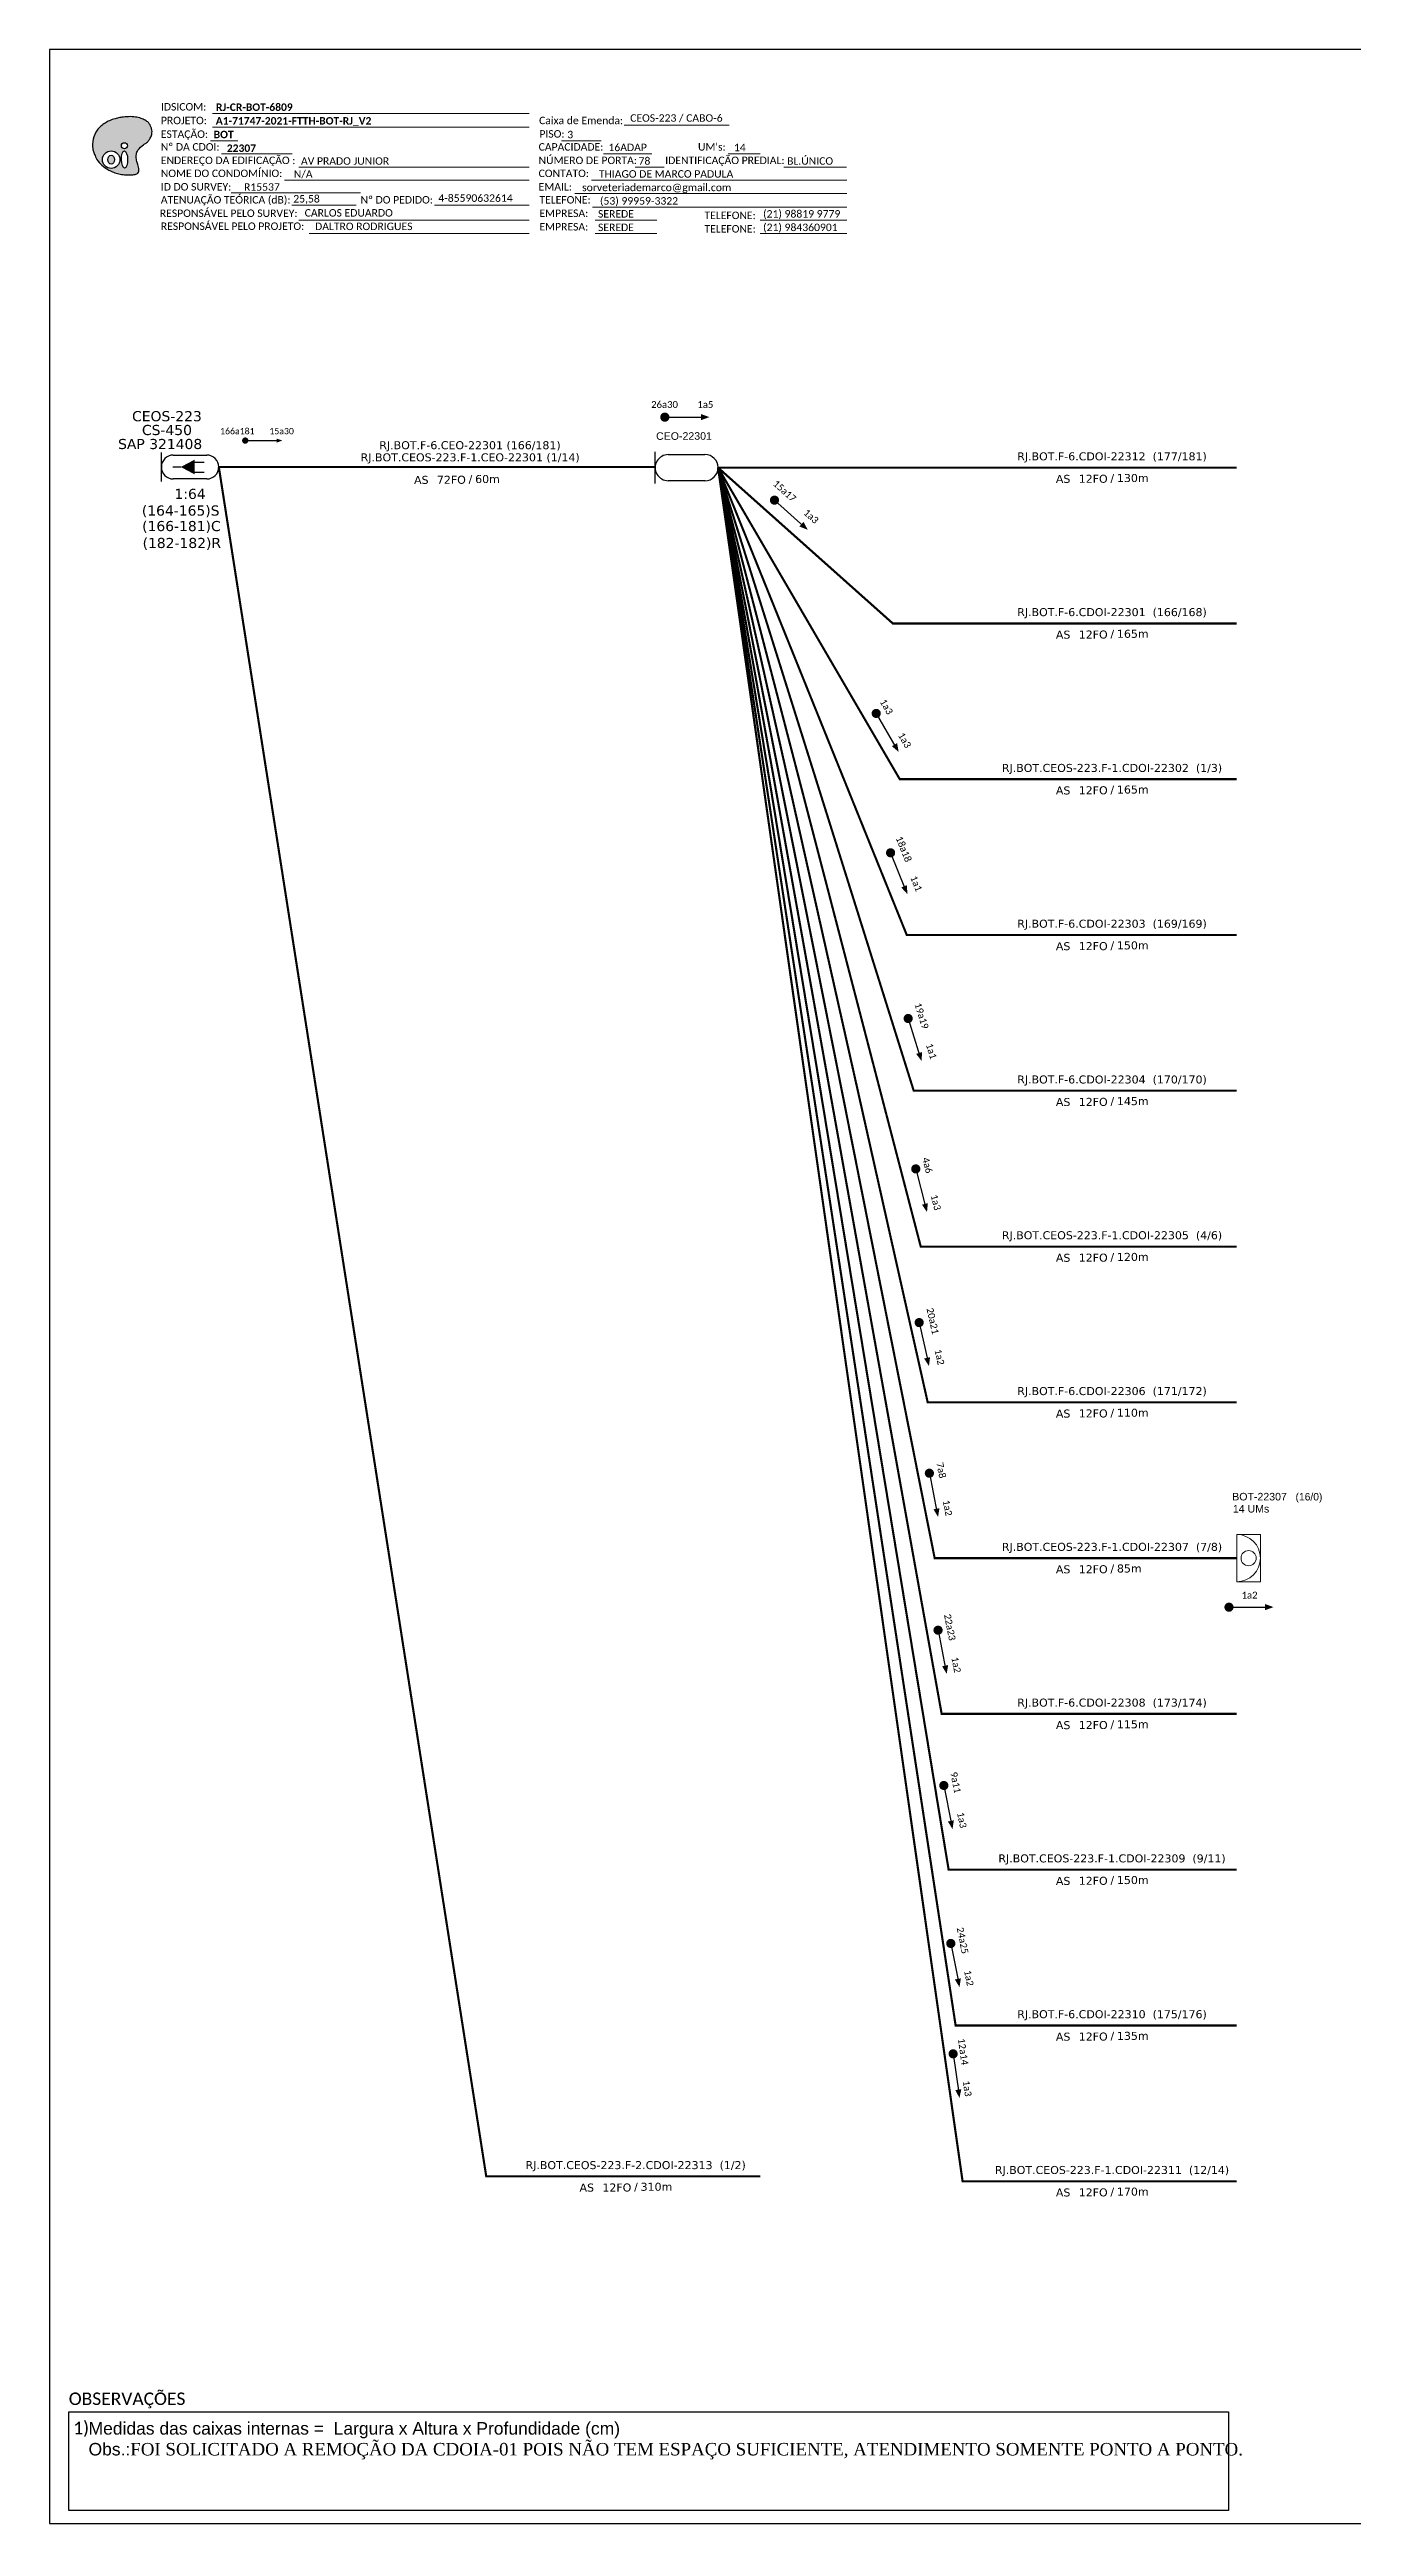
# Model space of a CAD drawing. Header units: millimetres. Extents: x -1286 to -445, y -500 to 94.
# Drawn here: x -1286 to -973, y -500 to 94 of the extents above; entities that cross this region are included whole.
import ezdxf
from ezdxf.enums import TextEntityAlignment as Align

# ---------------------------------------------------------------- set-up
doc = ezdxf.new("R2010")
doc.units = ezdxf.units.MM
for name, color, linetype, lineweight in [("20.0-LEGENDA DOS CDO'S", 1, 'Continuous', 0), ('20.1-CDO_INTERIOR', 1, 'Continuous', 0), ('40.1-ETIQUETAS', 1, 'Continuous', 20)]:
    doc.layers.add(name, color=color, linetype=linetype, lineweight=lineweight)
for name, color, linetype in [('20.4-CEOS', 1, 'Continuous'), ('CAP a instalar', 1, 'Continuous'), ('CD a instalar', 1, 'Continuous'), ('SETA', 7, 'Continuous')]:
    doc.layers.add(name, color=color, linetype=linetype)
doc.styles.add('ARIAL', font='arial.ttf')
doc.styles.add('siredit', font='verdana.ttf')
doc.styles.add('WMF-Calibri0', font='calibri.ttf')
doc.styles.add('WMF-Calibri1', font='calibrib.ttf')
doc.linetypes.add('FENCELINE1', pattern='A,0.25,-0.1,[133,ltypeshp.shx,S=0.1,R=0,X=-0.1,Y=0],-0.1,1', length=1.45)

# ---------------------------------------------------------------- blocks, each defined once
blk = doc.blocks.new('OI')
h = blk.add_hatch(color=40)
edge = h.paths.add_edge_path()
edge.add_spline(control_points=[(4.35, -0.67), (3.92, -0.99), (3.26, -1.5), (2.81, -2.59), (2.9, -3.5), (3.06, -4.27), (3.31, -4.85), (3.37, -5.39), (3.4, -5.88), (3.2, -6.4), (2.54, -6.61), (1.65, -6.63), (0.55, -6.67), (-0.56, -6.42), (-1.61, -6.14), (-2.77, -5.61), (-3.92, -4.77), (-4.89, -3.7), (-5.34, -2.65), (-5.6, -1.94), (-5.85, -0.96), (-5.71, 0.47), (-5.1, 2.02), (-4.14, 3.02), (-3.3, 3.61), (-2.37, 4.16), (-1.36, 4.44), (-0.56, 4.7), (0.79, 4.85), (2.24, 4.97), (3.79, 4.57), (4.67, 4.21), (5.44, 3.65), (5.76, 2.99), (6.03, 2.21), (6.01, 1.46), (5.72, 0.64), (5.31, 0.08), (4.88, -0.38), (4.51, -0.55), (4.35, -0.67)], knot_values=[0, 0, 0, 0, 1.60434, 2.417191, 3.427595, 4.282808, 4.776746, 5.304182, 5.888771, 6.258406, 6.858137, 7.79129, 8.986195, 10.124242, 11.187857, 12.242908, 13.953784, 15.414161, 16.515391, 17.349188, 17.675853, 19.552021, 21.515531, 22.568638, 23.63245, 24.621084, 25.782718, 26.745347, 27.142653, 29.870543, 31.004649, 31.921532, 32.709589, 33.801391, 34.042471, 35.192333, 35.971461, 36.628871, 37.254359, 37.836911, 37.836911, 37.836911, 37.836911], degree=3, periodic=0)
h.paths.add_polyline_path([(1.13, -0.87, -1), (-0.04, -0.87, -1)], flags=16)
edge = h.paths.add_edge_path(flags=16)
edge.add_ellipse((0.56, -3.59), major_axis=(-0.02, 1.71), ratio=0.361305, start_angle=0, end_angle=360)
h.paths.add_polyline_path([(-0.36, -3.62, -1), (-3.8, -3.62, -1)], flags=16)
edge = h.paths.add_edge_path(flags=0)
edge.add_ellipse((-2.08, -3.62), major_axis=(0, 0.885), ratio=0.758294, start_angle=0, end_angle=360)
at = {"color": 40}
for centre, radius in [((-2.08, -3.62), 1.72), ((0.54, -0.87), 0.587)]:
    blk.add_circle(centre, radius, dxfattribs=at)
blk.add_ellipse((-2.08, -3.62), major_axis=(0, 0.885), ratio=0.758294, start_param=-3.141592653589792, end_param=3.141592653589792, dxfattribs=at)
blk.add_ellipse((0.56, -3.59), major_axis=(-0.02, 1.71), ratio=0.361305, dxfattribs=at)
at = {"color": 40, "start_tangent": (-0.800898, -0.598801), "end_tangent": (-0.800898, -0.598801)}
blk.add_spline([(4.35, -0.67), (3.2, -1.78), (2.9, -2.54), (2.92, -3.55), (3.12, -4.38), (3.28, -4.85), (3.37, -5.37), (3.35, -5.95), (3.2, -6.29), (2.66, -6.55), (1.73, -6.63), (0.54, -6.62), (-0.58, -6.41), (-1.6, -6.11), (-2.56, -5.67), (-3.95, -4.67), (-4.89, -3.56), (-5.37, -2.56), (-5.64, -1.78), (-5.72, -1.46), (-5.63, 0.42), (-4.84, 2.22), (-4.13, 2.99), (-3.27, 3.62), (-2.4, 4.09), (-1.3, 4.47), (-0.37, 4.72), (0.02, 4.77), (2.75, 4.8), (3.85, 4.53), (4.69, 4.16), (5.31, 3.68), (5.85, 2.73), (5.93, 2.5), (5.94, 1.35), (5.67, 0.62), (5.29, 0.08), (4.84, -0.36), (4.35, -0.67)], degree=3, dxfattribs=at)
blk = doc.blocks.new('ETIQUETA_RS5F')
at = {"layer": '40.1-ETIQUETAS', "color": 0, "style": 'siredit'}
blk.add_text('/', height=1.5, dxfattribs=at).set_placement((1.58, -1.95), align=Align.MIDDLE_RIGHT)
for tag, p in [('ETIQUETA_R_PRIMARIA', (1.21, 4.1)), ('ETIQUETA_R_SECUNDARIA', (1.21, 2.1)), ('F_ATIVAS/F_MORTAS', (1.14, -4.24))]:
    blk.add_attdef(tag, text='', height=1.5, dxfattribs=at).set_placement(p, align=Align.MIDDLE_CENTER)
for tag, p in [('TIPO_CABO', (-6.58, -2.12)), ('CAP_CABO', (0.4, -2.09))]:
    blk.add_attdef(tag, text='', height=1.5, dxfattribs=at).set_placement(p, align=Align.MIDDLE_RIGHT)
blk.add_attdef('METROS', text='', height=1.5, dxfattribs=at).set_placement((2.14, -1.95), align=Align.MIDDLE_LEFT)
for tag, p in [('FUSÃO_1', (0.85, -8.39)), ('FUSÃO_2', (0.85, -10.6)), ('FUSÃO_3', (0.85, -12.93)), ('FUSÃO_4', (0.85, -15.14)), ('FUSÃO_5', (0.85, -17.16))]:
    blk.add_attdef(tag, text='', height=1.5, dxfattribs=at).set_placement(p, align=Align.CENTER)
blk = doc.blocks.new('CEOS_RP_CT_DRT')
at = {"layer": '20.4-CEOS', "color": 0}
for p, q in [((-4.54, 1.19), (-1.19, 1.19)), ((-1.19, -1.19), (-4.54, -1.19))]:
    blk.add_line(p, q, dxfattribs=at)
for points in [[(-5.73, -1.43), (-5.73, 1.44)], [(-3.79, 0), (-4.59, 0)], [(-2.47, 0.48), (-1.45, 0.48)], [(-2.47, -0.52), (-1.45, -0.52)]]:
    blk.add_lwpolyline(points, dxfattribs=at)
blk.add_lwpolyline([(-3.79, 0, 0, 1.47, 0), (-2.41, 0, 1.47, 1.47, 0)], format="xyseb", dxfattribs=at)
for centre, start, end in [((-4.54, 0), 90, 270), ((-1.19, 0), 270, 90)]:
    blk.add_arc(centre, 1.19, start, end, dxfattribs=at)
at = {"layer": '20.4-CEOS', "color": 7, "style": 'siredit'}
for tag, p in [('Nº_DA_CEOS', (-2.86, 5.6)), ('LOCAL', (-2.86, 4.24)), ('SAP', (-2.86, 2.78)), ('RACIO_SPLITAGEM', (-2.86, -1.88)), ('FIBRAS_SPLITTER', (-2.86, -3.58)), ('RESERVA_FINAIS', (-2.86, -6.39)), ('FIBRAS_TOP_C', (-2.86, -5.08))]:
    blk.add_attdef(tag, text='', height=1.01, dxfattribs=at).set_placement(p, align=Align.TOP_CENTER)

msp = doc.modelspace()

# ---------------------------------------------------------------- linework, layer by layer
at = {"color": 0}
for p, q in [((-1281.44, -472.97), (-1003.19, -472.97)), ((-1281.44, -496.68), (-1281.44, -472.97)), ((-1003.19, -472.97), (-1003.19, -496.68)), ((-1003.19, -496.68), (-1281.44, -496.68))]:
    msp.add_line(p, q, dxfattribs=at)
msp.add_lwpolyline([(-1286.07, -499.81), (-445.07, -499.81), (-445.07, 94.19), (-1286.07, 94.19)], close=True)
at = {"color": 7, "lineweight": 0}
for points in [[(-1246.94, 78.79), (-1170.96, 78.79)], [(-1247.47, 72.24), (-1240.92, 72.24)], [(-1246.97, 75.52), (-1171.01, 75.52)], [(-1163.19, 72.28), (-1153.71, 72.28)], [(-1148.15, 76.01), (-1123.01, 76.01)], [(-1244.81, 69.17), (-1227.84, 69.17)], [(-1226.24, 65.93), (-1170.98, 65.93)], [(-1153.14, 69.17), (-1141.52, 69.17)], [(-1145.56, 65.93), (-1138.61, 65.93)], [(-1123.2, 69.17), (-1115.53, 69.17)], [(-1109.86, 65.93), (-1094.82, 65.93)], [(-1242.49, 59.75), (-1211.44, 59.75)], [(-1229.65, 62.82), (-1170.98, 62.82)], [(-1160.06, 59.58), (-1094.8, 59.58)], [(-1156.02, 62.82), (-1094.8, 62.82)], [(-1227.96, 56.79), (-1212.45, 56.79)], [(-1193.73, 56.79), (-1170.96, 56.79)], [(-1155.78, 56.34), (-1094.8, 56.34)], [(-1226.24, 53.23), (-1170.98, 53.23)], [(-1223.75, 49.99), (-1170.98, 49.99)], [(-1155.17, 53.23), (-1140.37, 53.23)], [(-1155.17, 49.99), (-1140.37, 49.99)], [(-1115.57, 53.23), (-1094.8, 53.23)], [(-1115.57, 49.99), (-1094.8, 49.99)]]:
    msp.add_lwpolyline(points, dxfattribs=at)
at = {"color": 7}
for points, const_width in [([(-1138.97, 5.92, 1), (-1137.87, 5.92, 1)], 1.1), ([(-1239.48, 0.29, 1), (-1238.72, 0.29, 1)], 0.754), ([(-1112.53, -13.64, 1), (-1111.71, -14.37, 1)], 1.1), ([(-1087.99, -64.74, 1), (-1087.43, -65.69, 1)], 1.1), ([(-1084.47, -98.17, 1), (-1084.06, -99.19, 1)], 1.1), ([(-1080.2, -137.94, 1), (-1079.87, -138.99, 1)], 1.1), ([(-1078.36, -174.04, 1), (-1078.08, -175.1, 1)], 1.1), ([(-1077.53, -210.93, 1), (-1077.29, -212, 1)], 1.1), ([(-1075.06, -247.1, 1), (-1074.85, -248.18, 1)], 1.1), ([(-1003.62, -279.8, 1), (-1002.52, -279.8, 1)], 1.1), ([(-1072.98, -284.78, 1), (-1072.77, -285.86, 1)], 1.1), ([(-1071.59, -322.06, 1), (-1071.38, -323.14, 1)], 1.1), ([(-1069.92, -359.99, 1), (-1069.71, -361.07, 1)], 1.1), ([(-1069.33, -386.5, 1), (-1069.18, -387.58, 1)], 1.1)]:
    msp.add_lwpolyline(points, format="xyb", close=True, dxfattribs=dict(at, const_width=const_width))
at = {"layer": '20.1-CDO_INTERIOR', "color": 1, "lineweight": 18}
msp.add_lwpolyline([(-995.53, -273.69), (-995.53, -262.35), (-1001.2, -262.35), (-1001.2, -273.69)], close=True, dxfattribs=at)
msp.add_circle((-998.36, -268.02), 1.82, dxfattribs=at)
msp.add_arc((-1001.2, -268.02), 5.67, 270, 90, dxfattribs=at)
at = {"layer": 'CAP a instalar', "color": 5, "linetype": 'Continuous'}
for p, q in [((-1140.74, -9.99), (-1140.74, -2.42)), ((-1137.6, -3.07), (-1128.8, -3.07)), ((-1128.79, -9.34), (-1137.6, -9.34))]:
    msp.add_line(p, q, dxfattribs=at)
at = {"layer": 'CAP a instalar', "color": 7, "linetype": 'FENCELINE1', "ltscale": 5, "const_width": 0.513}
for points in [[(-1245.45, -6.03), (-1140.73, -6.03)], [(-1001.2, -6.2), (-1125.66, -6.2)], [(-1001.2, -43.61), (-1083.73, -43.61), (-1125.66, -6.2)], [(-1001.2, -118.41), (-1080.38, -118.41), (-1125.66, -6.2)], [(-1001.2, -155.81), (-1078.71, -155.81), (-1125.66, -6.2)], [(-1001.2, -230.62), (-1075.36, -230.62), (-1125.66, -6.2)], [(-1001.2, -305.42), (-1072.01, -305.42), (-1125.66, -6.2)], [(-1001.2, -380.23), (-1068.66, -380.23), (-1125.66, -6.2)]]:
    msp.add_lwpolyline(points, dxfattribs=at)
at = {"layer": 'CAP a instalar', "color": 5, "linetype": 'Continuous'}
for centre, start_param, end_param in [((-1137.6, -6.21), 6.283185, 9.424778), ((-1128.8, -6.2), 3.141593, 6.283185)]:
    msp.add_ellipse(centre, major_axis=(0, 3.14), ratio=1, start_param=start_param, end_param=end_param, dxfattribs=at)
at = {"layer": 'CD a instalar', "color": 7, "linetype": 'FENCELINE1', "ltscale": 5, "const_width": 0.513}
for points in [[(-1115.49, -416.46), (-1181.28, -416.46), (-1245.45, -6.03)], [(-1001.2, -81.01), (-1082.06, -81.01), (-1125.66, -6.2)], [(-1001.2, -193.22), (-1077.03, -193.22), (-1125.66, -6.2)], [(-1001.2, -342.83), (-1070.34, -342.83), (-1125.66, -6.2)], [(-1001.2, -417.63), (-1066.99, -417.63), (-1125.66, -6.2)]]:
    msp.add_lwpolyline(points, dxfattribs=at)
at = {"layer": 'CD a instalar', "color": 1, "linetype": 'FENCELINE1', "ltscale": 5, "const_width": 0.513}
msp.add_lwpolyline([(-1001.2, -268.02), (-1073.69, -268.02), (-1125.66, -6.2)], dxfattribs=at)
at = {"layer": 'SETA', "color": 7}
for points in [[(-1239.1, 0.29), (-1230.88, 0.29)], [(-1138.42, 5.92), (-1128.98, 5.92)], [(-1112.12, -14), (-1105.09, -20.3)], [(-1087.71, -65.21), (-1082.97, -73.37)], [(-1084.27, -98.68), (-1080.74, -107.43)], [(-1080.04, -138.46), (-1077.21, -147.47)], [(-1078.22, -174.57), (-1075.86, -183.71)], [(-1077.41, -211.46), (-1075.35, -220.68)], [(-1074.95, -247.64), (-1073.13, -256.91)], [(-1003.07, -279.8), (-993.63, -279.8)], [(-1072.88, -285.32), (-1071.05, -294.58)], [(-1071.49, -322.6), (-1069.66, -331.86)], [(-1069.82, -360.53), (-1067.99, -369.79)], [(-1069.25, -387.04), (-1067.92, -396.39)]]:
    msp.add_lwpolyline(points, dxfattribs=at)
for points in [[(-1129.74, 6.66), (-1127.73, 5.93), (-1129.74, 5.2)], [(-1231.6, 0.79), (-1230.22, 0.3), (-1231.59, -0.21)], [(-1105.15, -19.24), (-1104.14, -21.13), (-1106.13, -20.33)], [(-1082.7, -72.34), (-1082.32, -74.45), (-1083.97, -73.08)], [(-1080.33, -106.45), (-1080.25, -108.59), (-1081.69, -107)], [(-1076.72, -146.52), (-1076.82, -148.66), (-1078.12, -146.96)], [(-1075.32, -182.79), (-1075.53, -184.92), (-1076.74, -183.16)], [(-1074.79, -219.77), (-1075.06, -221.9), (-1076.22, -220.09)], [(-1072.54, -256.02), (-1072.87, -258.13), (-1073.98, -256.3)], [(-994.39, -279.05), (-992.38, -279.78), (-994.39, -280.51)], [(-1070.46, -293.7), (-1070.79, -295.81), (-1071.9, -293.98)], [(-1069.08, -330.97), (-1069.41, -333.09), (-1070.51, -331.26)], [(-1067.4, -368.91), (-1067.73, -371.02), (-1068.84, -369.19)], [(-1067.29, -395.53), (-1067.73, -397.63), (-1068.74, -395.74)]]:
    msp.add_solid(points, dxfattribs=at)

# ---------------------------------------------------------------- block references
at = {"color": 7, "xscale": 1.213923925163967, "yscale": 1.213923925163967, "zscale": 1.213923925163967, "rotation": 0.1532896023949059}
msp.add_blockref('OI', (-1268.76, 72.14), dxfattribs=at)
at = {"layer": '40.1-ETIQUETAS', "color": 7}
ref = msp.add_blockref('ETIQUETA_RS5F', (-1186.65, -6.43), dxfattribs=dict(at, xscale=1.280902120836367, yscale=1.280902120836367, zscale=1.280902120836367))
ref.add_attrib('ETIQUETA_R_PRIMARIA', 'RJ.BOT.F-6.CEO-22301 (166/181)', dxfattribs={"color": 0, "height": 1.9214, "style": 'siredit'}).set_placement((-1185.18, -0.82), align=Align.MIDDLE_CENTER)
ref.add_attrib('ETIQUETA_R_SECUNDARIA', 'RJ.BOT.CEOS-223.F-1.CEO-22301 (1/14)', dxfattribs={"color": 0, "height": 1.9214, "style": 'siredit'}).set_placement((-1185.14, -3.73), align=Align.MIDDLE_CENTER)
ref.add_attrib('TIPO_CABO', 'AS', dxfattribs={"color": 0, "height": 1.921, "style": 'siredit'}).set_placement((-1195.12, -9.14), align=Align.MIDDLE_RIGHT)
ref.add_attrib('CAP_CABO', '72FO', dxfattribs={"color": 0, "height": 1.921, "style": 'siredit'}).set_placement((-1186.18, -9.11), align=Align.MIDDLE_RIGHT)
ref.add_attrib('METROS', '60m', dxfattribs={"color": 0, "height": 1.921, "style": 'siredit'}).set_placement((-1183.95, -8.93), align=Align.MIDDLE_LEFT)
at = {"layer": 'CAP a instalar', "color": 7, "linetype": 'FENCELINE1', "ltscale": 7}
ref = msp.add_blockref('CEOS_RP_CT_DRT', (-1245.45, -6.05), dxfattribs=dict(at, xscale=2.406057815150088, yscale=2.406057815150088, zscale=2.406057815150088))
ref.add_attrib('Nº_DA_CEOS', 'CEOS-223', dxfattribs={"layer": '20.4-CEOS', "color": 7, "height": 2.429, "style": 'siredit'}).set_placement((-1257.89, 7.37), align=Align.TOP_CENTER)
ref.add_attrib('LOCAL', 'CS-450', dxfattribs={"layer": '20.4-CEOS', "color": 7, "height": 2.429, "style": 'siredit'}).set_placement((-1257.89, 4.05), align=Align.TOP_CENTER)
ref.add_attrib('SAP', '  SAP 321408', dxfattribs={"layer": '20.4-CEOS', "color": 7, "height": 2.4293, "style": 'siredit'}).set_placement((-1260.58, 0.69), align=Align.TOP_CENTER)
ref.add_attrib('RACIO_SPLITAGEM', '1:64', dxfattribs={"layer": '20.4-CEOS', "color": 7, "height": 2.429, "style": 'siredit'}).set_placement((-1252.34, -11.29), align=Align.TOP_CENTER)
ref.add_attrib('FIBRAS_SPLITTER', '(164-165)S', dxfattribs={"layer": '20.4-CEOS', "color": 7, "height": 2.429, "style": 'siredit'}).set_placement((-1254.59, -15.29), align=Align.TOP_CENTER)
ref.add_attrib('FIBRAS_TOP_C', '(166-181)C', dxfattribs={"layer": '20.4-CEOS', "color": 7, "height": 2.429, "style": 'siredit'}).set_placement((-1254.42, -19.01), align=Align.TOP_CENTER)
ref.add_attrib('RESERVA_FINAIS', '(182-182)R', dxfattribs={"layer": '20.4-CEOS', "color": 7, "height": 2.429, "style": 'siredit'}).set_placement((-1254.32, -23.07), align=Align.TOP_CENTER)
at = {"layer": 'CAP a instalar', "color": 7, "linetype": 'FENCELINE1', "ltscale": 5.3}
ref = msp.add_blockref('ETIQUETA_RS5F', (-1032.65, -6.19), dxfattribs=dict(at, xscale=1.280902120837365, yscale=1.280902120837365, zscale=1.280902120837365))
ref.add_attrib('ETIQUETA_R_SECUNDARIA', 'RJ.BOT.F-6.CDOI-22312  (177/181)', dxfattribs={"layer": '40.1-ETIQUETAS', "color": 0, "height": 1.9214, "style": 'siredit'}).set_placement((-1031.14, -3.49), align=Align.MIDDLE_CENTER)
ref.add_attrib('TIPO_CABO', 'AS', dxfattribs={"layer": '40.1-ETIQUETAS', "color": 0, "height": 1.921, "style": 'siredit'}).set_placement((-1041.13, -8.9), align=Align.MIDDLE_RIGHT)
ref.add_attrib('CAP_CABO', '12FO', dxfattribs={"layer": '40.1-ETIQUETAS', "color": 0, "height": 1.921, "style": 'siredit'}).set_placement((-1032.18, -8.87), align=Align.MIDDLE_RIGHT)
ref.add_attrib('METROS', '130m', dxfattribs={"layer": '40.1-ETIQUETAS', "color": 0, "height": 1.921, "style": 'siredit'}).set_placement((-1029.95, -8.69), align=Align.MIDDLE_LEFT)
ref = msp.add_blockref('ETIQUETA_RS5F', (-1032.65, -80.99), dxfattribs=dict(at, xscale=1.280902120837365, yscale=1.280902120837365, zscale=1.280902120837365))
ref.add_attrib('ETIQUETA_R_SECUNDARIA', 'RJ.BOT.CEOS-223.F-1.CDOI-22302  (1/3)', dxfattribs={"layer": '40.1-ETIQUETAS', "color": 0, "height": 1.9214, "style": 'siredit'}).set_placement((-1031.14, -78.3), align=Align.MIDDLE_CENTER)
ref.add_attrib('TIPO_CABO', 'AS', dxfattribs={"layer": '40.1-ETIQUETAS', "color": 0, "height": 1.921, "style": 'siredit'}).set_placement((-1041.13, -83.7), align=Align.MIDDLE_RIGHT)
ref.add_attrib('CAP_CABO', '12FO', dxfattribs={"layer": '40.1-ETIQUETAS', "color": 0, "height": 1.921, "style": 'siredit'}).set_placement((-1032.18, -83.67), align=Align.MIDDLE_RIGHT)
ref.add_attrib('METROS', '165m', dxfattribs={"layer": '40.1-ETIQUETAS', "color": 0, "height": 1.921, "style": 'siredit'}).set_placement((-1029.95, -83.49), align=Align.MIDDLE_LEFT)
ref = msp.add_blockref('ETIQUETA_RS5F', (-1032.65, -118.39), dxfattribs=dict(at, xscale=1.280902120837365, yscale=1.280902120837365, zscale=1.280902120837365))
ref.add_attrib('ETIQUETA_R_SECUNDARIA', 'RJ.BOT.F-6.CDOI-22303  (169/169)', dxfattribs={"layer": '40.1-ETIQUETAS', "color": 0, "height": 1.9214, "style": 'siredit'}).set_placement((-1031.14, -115.7), align=Align.MIDDLE_CENTER)
ref.add_attrib('TIPO_CABO', 'AS', dxfattribs={"layer": '40.1-ETIQUETAS', "color": 0, "height": 1.921, "style": 'siredit'}).set_placement((-1041.13, -121.1), align=Align.MIDDLE_RIGHT)
ref.add_attrib('CAP_CABO', '12FO', dxfattribs={"layer": '40.1-ETIQUETAS', "color": 0, "height": 1.921, "style": 'siredit'}).set_placement((-1032.18, -121.08), align=Align.MIDDLE_RIGHT)
ref.add_attrib('METROS', '150m', dxfattribs={"layer": '40.1-ETIQUETAS', "color": 0, "height": 1.921, "style": 'siredit'}).set_placement((-1029.95, -120.9), align=Align.MIDDLE_LEFT)
ref = msp.add_blockref('ETIQUETA_RS5F', (-1032.65, -155.8), dxfattribs=dict(at, xscale=1.280902120837365, yscale=1.280902120837365, zscale=1.280902120837365))
ref.add_attrib('ETIQUETA_R_SECUNDARIA', 'RJ.BOT.F-6.CDOI-22304  (170/170)', dxfattribs={"layer": '40.1-ETIQUETAS', "color": 0, "height": 1.9214, "style": 'siredit'}).set_placement((-1031.14, -153.1), align=Align.MIDDLE_CENTER)
ref.add_attrib('TIPO_CABO', 'AS', dxfattribs={"layer": '40.1-ETIQUETAS', "color": 0, "height": 1.921, "style": 'siredit'}).set_placement((-1041.13, -158.51), align=Align.MIDDLE_RIGHT)
ref.add_attrib('CAP_CABO', '12FO', dxfattribs={"layer": '40.1-ETIQUETAS', "color": 0, "height": 1.921, "style": 'siredit'}).set_placement((-1032.18, -158.48), align=Align.MIDDLE_RIGHT)
ref.add_attrib('METROS', '145m', dxfattribs={"layer": '40.1-ETIQUETAS', "color": 0, "height": 1.921, "style": 'siredit'}).set_placement((-1029.95, -158.3), align=Align.MIDDLE_LEFT)
ref = msp.add_blockref('ETIQUETA_RS5F', (-1032.65, -193.2), dxfattribs=dict(at, xscale=1.280902120837365, yscale=1.280902120837365, zscale=1.280902120837365))
ref.add_attrib('ETIQUETA_R_SECUNDARIA', 'RJ.BOT.CEOS-223.F-1.CDOI-22305  (4/6)', dxfattribs={"layer": '40.1-ETIQUETAS', "color": 0, "height": 1.9214, "style": 'siredit'}).set_placement((-1031.14, -190.5), align=Align.MIDDLE_CENTER)
ref.add_attrib('TIPO_CABO', 'AS', dxfattribs={"layer": '40.1-ETIQUETAS', "color": 0, "height": 1.921, "style": 'siredit'}).set_placement((-1041.13, -195.91), align=Align.MIDDLE_RIGHT)
ref.add_attrib('CAP_CABO', '12FO', dxfattribs={"layer": '40.1-ETIQUETAS', "color": 0, "height": 1.921, "style": 'siredit'}).set_placement((-1032.18, -195.88), align=Align.MIDDLE_RIGHT)
ref.add_attrib('METROS', '120m', dxfattribs={"layer": '40.1-ETIQUETAS', "color": 0, "height": 1.921, "style": 'siredit'}).set_placement((-1029.95, -195.7), align=Align.MIDDLE_LEFT)
ref = msp.add_blockref('ETIQUETA_RS5F', (-1032.65, -230.6), dxfattribs=dict(at, xscale=1.280902120837365, yscale=1.280902120837365, zscale=1.280902120837365))
ref.add_attrib('ETIQUETA_R_SECUNDARIA', 'RJ.BOT.F-6.CDOI-22306  (171/172)', dxfattribs={"layer": '40.1-ETIQUETAS', "color": 0, "height": 1.9214, "style": 'siredit'}).set_placement((-1031.14, -227.91), align=Align.MIDDLE_CENTER)
ref.add_attrib('TIPO_CABO', 'AS', dxfattribs={"layer": '40.1-ETIQUETAS', "color": 0, "height": 1.921, "style": 'siredit'}).set_placement((-1041.13, -233.31), align=Align.MIDDLE_RIGHT)
ref.add_attrib('CAP_CABO', '12FO', dxfattribs={"layer": '40.1-ETIQUETAS', "color": 0, "height": 1.921, "style": 'siredit'}).set_placement((-1032.18, -233.28), align=Align.MIDDLE_RIGHT)
ref.add_attrib('METROS', '110m', dxfattribs={"layer": '40.1-ETIQUETAS', "color": 0, "height": 1.921, "style": 'siredit'}).set_placement((-1029.95, -233.11), align=Align.MIDDLE_LEFT)
ref = msp.add_blockref('ETIQUETA_RS5F', (-1032.65, -305.41), dxfattribs=dict(at, xscale=1.280902120837365, yscale=1.280902120837365, zscale=1.280902120837365))
ref.add_attrib('ETIQUETA_R_SECUNDARIA', 'RJ.BOT.F-6.CDOI-22308  (173/174)', dxfattribs={"layer": '40.1-ETIQUETAS', "color": 0, "height": 1.9214, "style": 'siredit'}).set_placement((-1031.14, -302.71), align=Align.MIDDLE_CENTER)
ref.add_attrib('TIPO_CABO', 'AS', dxfattribs={"layer": '40.1-ETIQUETAS', "color": 0, "height": 1.921, "style": 'siredit'}).set_placement((-1041.13, -308.12), align=Align.MIDDLE_RIGHT)
ref.add_attrib('CAP_CABO', '12FO', dxfattribs={"layer": '40.1-ETIQUETAS', "color": 0, "height": 1.921, "style": 'siredit'}).set_placement((-1032.18, -308.09), align=Align.MIDDLE_RIGHT)
ref.add_attrib('METROS', '115m', dxfattribs={"layer": '40.1-ETIQUETAS', "color": 0, "height": 1.921, "style": 'siredit'}).set_placement((-1029.95, -307.91), align=Align.MIDDLE_LEFT)
ref = msp.add_blockref('ETIQUETA_RS5F', (-1032.65, -342.81), dxfattribs=dict(at, xscale=1.280902120837365, yscale=1.280902120837365, zscale=1.280902120837365))
ref.add_attrib('ETIQUETA_R_SECUNDARIA', 'RJ.BOT.CEOS-223.F-1.CDOI-22309  (9/11)', dxfattribs={"layer": '40.1-ETIQUETAS', "color": 0, "height": 1.9214, "style": 'siredit'}).set_placement((-1031.14, -340.11), align=Align.MIDDLE_CENTER)
ref.add_attrib('TIPO_CABO', 'AS', dxfattribs={"layer": '40.1-ETIQUETAS', "color": 0, "height": 1.921, "style": 'siredit'}).set_placement((-1041.13, -345.52), align=Align.MIDDLE_RIGHT)
ref.add_attrib('CAP_CABO', '12FO', dxfattribs={"layer": '40.1-ETIQUETAS', "color": 0, "height": 1.921, "style": 'siredit'}).set_placement((-1032.18, -345.49), align=Align.MIDDLE_RIGHT)
ref.add_attrib('METROS', '150m', dxfattribs={"layer": '40.1-ETIQUETAS', "color": 0, "height": 1.921, "style": 'siredit'}).set_placement((-1029.95, -345.31), align=Align.MIDDLE_LEFT)
ref = msp.add_blockref('ETIQUETA_RS5F', (-1032.65, -380.21), dxfattribs=dict(at, xscale=1.280902120837365, yscale=1.280902120837365, zscale=1.280902120837365))
ref.add_attrib('ETIQUETA_R_SECUNDARIA', 'RJ.BOT.F-6.CDOI-22310  (175/176)', dxfattribs={"layer": '40.1-ETIQUETAS', "color": 0, "height": 1.9214, "style": 'siredit'}).set_placement((-1031.14, -377.52), align=Align.MIDDLE_CENTER)
ref.add_attrib('TIPO_CABO', 'AS', dxfattribs={"layer": '40.1-ETIQUETAS', "color": 0, "height": 1.921, "style": 'siredit'}).set_placement((-1041.13, -382.92), align=Align.MIDDLE_RIGHT)
ref.add_attrib('CAP_CABO', '12FO', dxfattribs={"layer": '40.1-ETIQUETAS', "color": 0, "height": 1.921, "style": 'siredit'}).set_placement((-1032.18, -382.89), align=Align.MIDDLE_RIGHT)
ref.add_attrib('METROS', '135m', dxfattribs={"layer": '40.1-ETIQUETAS', "color": 0, "height": 1.921, "style": 'siredit'}).set_placement((-1029.95, -382.72), align=Align.MIDDLE_LEFT)
ref = msp.add_blockref('ETIQUETA_RS5F', (-1146.94, -416.45), dxfattribs=dict(at, xscale=1.280902120837365, yscale=1.280902120837365, zscale=1.280902120837365))
ref.add_attrib('ETIQUETA_R_SECUNDARIA', 'RJ.BOT.CEOS-223.F-2.CDOI-22313  (1/2)', dxfattribs={"layer": '40.1-ETIQUETAS', "color": 0, "height": 1.9214, "style": 'siredit'}).set_placement((-1145.43, -413.75), align=Align.MIDDLE_CENTER)
ref.add_attrib('TIPO_CABO', 'AS', dxfattribs={"layer": '40.1-ETIQUETAS', "color": 0, "height": 1.921, "style": 'siredit'}).set_placement((-1155.42, -419.15), align=Align.MIDDLE_RIGHT)
ref.add_attrib('CAP_CABO', '12FO', dxfattribs={"layer": '40.1-ETIQUETAS', "color": 0, "height": 1.921, "style": 'siredit'}).set_placement((-1146.47, -419.13), align=Align.MIDDLE_RIGHT)
ref.add_attrib('METROS', '310m', dxfattribs={"layer": '40.1-ETIQUETAS', "color": 0, "height": 1.921, "style": 'siredit'}).set_placement((-1144.24, -418.95), align=Align.MIDDLE_LEFT)
ref = msp.add_blockref('ETIQUETA_RS5F', (-1032.65, -417.62), dxfattribs=dict(at, xscale=1.280902120837365, yscale=1.280902120837365, zscale=1.280902120837365))
ref.add_attrib('ETIQUETA_R_SECUNDARIA', 'RJ.BOT.CEOS-223.F-1.CDOI-22311  (12/14)', dxfattribs={"layer": '40.1-ETIQUETAS', "color": 0, "height": 1.9214, "style": 'siredit'}).set_placement((-1031.14, -414.92), align=Align.MIDDLE_CENTER)
ref.add_attrib('TIPO_CABO', 'AS', dxfattribs={"layer": '40.1-ETIQUETAS', "color": 0, "height": 1.921, "style": 'siredit'}).set_placement((-1041.13, -420.32), align=Align.MIDDLE_RIGHT)
ref.add_attrib('CAP_CABO', '12FO', dxfattribs={"layer": '40.1-ETIQUETAS', "color": 0, "height": 1.921, "style": 'siredit'}).set_placement((-1032.18, -420.3), align=Align.MIDDLE_RIGHT)
ref.add_attrib('METROS', '170m', dxfattribs={"layer": '40.1-ETIQUETAS', "color": 0, "height": 1.921, "style": 'siredit'}).set_placement((-1029.95, -420.12), align=Align.MIDDLE_LEFT)

# ---------------------------------------------------------------- texts
at = {"color": 7, "lineweight": 0, "style": 'WMF-Calibri0'}
for s, height, p in [('PROJETO:', 1.793, (-1259.34, 76.26)), ('IDSICOM:', 1.793, (-1259.34, 79.54)), ('Caixa de Emenda:', 1.7927, (-1168.6, 76.26)), ('ESTAÇÃO:', 1.793, (-1259.36, 72.98)), ('Nº DA CDOI:', 1.7927, (-1259.36, 69.91)), ('CAPACIDADE:', 1.7927, (-1168.71, 69.91)), ('PISO:', 1.793, (-1168.53, 73.03)), ("UM's:", 1.793, (-1130.47, 69.91)), ('ENDEREÇO DA EDIFICAÇÃO :', 1.7927, (-1259.36, 66.68)), ('NOME DO CONDOMÍNIO:', 1.7927, (-1259.36, 63.56)), ('CONTATO:', 1.793, (-1168.71, 63.56)), ('NÚMERO DE PORTA:', 1.7927, (-1168.71, 66.68)), ('IDENTIFICAÇÃO PREDIAL:', 1.7927, (-1138.34, 66.68)), ('ATENUAÇÃO TEÓRICA (dB):', 1.7927, (-1259.36, 57.21)), ('ID DO SURVEY:', 1.7927, (-1259.36, 60.33)), ('EMAIL:', 1.793, (-1168.71, 60.33)), ('RESPONSÁVEL PELO SURVEY:', 1.7927, (-1259.6, 53.98)), ('Nº DO PEDIDO:', 1.7927, (-1211.44, 57.21)), ('TELEFONE:', 1.793, (-1168.53, 57.21)), ('EMPRESA:', 1.793, (-1168.53, 53.98)), ('TELEFONE:', 1.793, (-1128.93, 53.47)), ('RESPONSÁVEL PELO PROJETO:', 1.7927, (-1259.36, 50.87)), ('EMPRESA:', 1.793, (-1168.53, 50.74)), ('TELEFONE:', 1.793, (-1128.93, 50.24))]:
    msp.add_text(s, height=height, dxfattribs=at).set_placement(p)
at = {"color": 7}
for s, height, style, p in [('A1-71747-2021-FTTH-BOT-RJ_V2', 1.7927, 'WMF-Calibri1', (-1246.18, 76.17)), ('RJ-CR-BOT-6809', 1.7927, 'WMF-Calibri1', (-1246.14, 79.45)), ('CEOS-223 / CABO-6', 1.7927, 'WMF-Calibri0', (-1146.75, 76.85)), ('BOT', 1.793, 'WMF-Calibri1', (-1246.68, 72.89)), ('3', 1.79, 'WMF-Calibri0', (-1161.84, 72.88)), ('16ADAP', 1.793, 'WMF-Calibri0', (-1151.96, 69.79)), ('14', 1.793, 'WMF-Calibri0', (-1121.85, 69.77)), ('AV PRADO JUNIOR', 1.7927, 'WMF-Calibri0', (-1225.73, 66.52)), ('78', 1.793, 'WMF-Calibri0', (-1144.74, 66.53)), ('BL.ÚNICO', 1.793, 'WMF-Calibri0', (-1109.1, 66.53)), ('R15537', 1.793, 'WMF-Calibri0', (-1239.4, 60.28)), ('N/A', 1.793, 'WMF-Calibri0', (-1227.45, 63.39)), ('4-85590632614', 1.7927, 'WMF-Calibri0', (-1192.78, 57.62)), ('sorveteriademarco@gmail.com', 1.7927, 'WMF-Calibri0', (-1158.28, 60.18)), ('THIAGO DE MARCO PADULA', 1.7927, 'WMF-Calibri0', (-1154.25, 63.42)), ('25,58', 1.793, 'WMF-Calibri0', (-1227.58, 57.45)), ('CARLOS EDUARDO', 1.7927, 'WMF-Calibri0', (-1224.84, 54.07)), ('SEREDE', 1.793, 'WMF-Calibri0', (-1154.47, 53.83)), ('(53) 99959-3322', 1.7927, 'WMF-Calibri0', (-1154, 56.94)), ('(21) 98819 9779', 1.7927, 'WMF-Calibri0', (-1114.86, 53.83)), ('DALTRO RODRIGUES', 1.7927, 'WMF-Calibri0', (-1222.35, 50.83)), ('SEREDE', 1.793, 'WMF-Calibri0', (-1154.47, 50.59)), ('(21) 984360901', 1.7927, 'WMF-Calibri0', (-1114.86, 50.59))]:
    msp.add_text(s, height=height, dxfattribs=dict(at, style=style)).set_placement(p)
at = {"color": 7, "style": 'WMF-Calibri1'}
msp.add_text('22307', height=1.793, dxfattribs=at).set_placement((-1240.02, 69.6), align=Align.CENTER)
at = {"style": 'WMF-Calibri0'}
msp.add_text('OBSERVAÇÕES', height=3, dxfattribs=at).set_placement((-1281.45, -471.35))
at = {"color": 7, "char_height": 1.6473, "width": 27.8482, "attachment_point": 5}
for s, insert in [('{\\fCalibri|b0|i0|c0|p34;\\C7;26a30}', (-1138.5, 8.95)), ('{\\fCalibri|b0|i0|c0|p34;\\C7;1a5}', (-1128.71, 8.95)), ('{\\fCalibri|b0|i0|c0|p34;\\C7;1a2}', (-998.13, -276.91))]:
    msp.add_mtext(s, dxfattribs=dict(at, insert=insert))
at = {"color": 7, "attachment_point": 5}
for s, insert, char_height, width, rotation in [('{\\fCalibri|b0|i0|c0|p34;\\C256;166a181}', (-1241, 2.56), 1.507, 111.2509, 359.91656), ('{\\fCalibri|b0|i0|c0|p34;\\C256;15a30}', (-1230.38, 2.56), 1.507, 111.2509, 359.91656), ('{\\fCalibri|b0|i0|c0|p34;\\C7;15a17}', (-1109.68, -11.82), 1.6473, 27.8482, 318.14692), ('{\\fCalibri|b0|i0|c0|p34;\\C7;1a3}', (-1103.33, -17.91), 1.6473, 27.8482, 318.14692), ('{\\fCalibri|b0|i0|c0|p34;\\C7;1a3}', (-1085.26, -63.62), 1.6473, 27.8482, 300.15808), ('{\\fCalibri|b0|i0|c0|p34;\\C7;1a3}', (-1080.89, -71.66), 1.6473, 27.8482, 300.15808), ('{\\fCalibri|b0|i0|c0|p34;\\C7;18a18}', (-1081.11, -97.79), 1.6473, 27.8482, 291.97356), ('{\\fCalibri|b0|i0|c0|p34;\\C7;1a1}', (-1078.11, -106.06), 1.6473, 27.8482, 291.97356), ('{\\fCalibri|b0|i0|c0|p34;\\C7;19a19}', (-1076.82, -137.83), 1.6473, 27.8482, 287.42224), ('{\\fCalibri|b0|i0|c0|p34;\\C7;1a1}', (-1074.48, -146.31), 1.6473, 27.8482, 287.42224), ('{\\fCalibri|b0|i0|c0|p34;\\C7;4a6}', (-1075.43, -173.7), 1.6473, 27.8482, 284.49627), ('{\\fCalibri|b0|i0|c0|p34;\\C7;1a3}', (-1073.4, -182.62), 1.6473, 27.8482, 284.49627), ('{\\fCalibri|b0|i0|c0|p34;\\C7;20a21}', (-1074.16, -211.1), 1.6473, 27.8482, 282.63267), ('{\\fCalibri|b0|i0|c0|p34;\\C7;1a2}', (-1072.53, -219.75), 1.6473, 27.8482, 282.63267), ('{\\fCalibri|b0|i0|c0|p34;\\C7;7a8}', (-1072.12, -246.94), 1.6473, 27.8482, 281.14952), ('{\\fCalibri|b0|i0|c0|p34;\\C7;1a2}', (-1070.61, -255.97), 1.6473, 27.8482, 281.14952), ('{\\fCalibri|b0|i0|c0|p34;\\C7;22a23}', (-1070.04, -284.62), 1.6473, 27.8482, 281.14952), ('{\\fCalibri|b0|i0|c0|p34;\\C7;1a2}', (-1068.53, -293.64), 1.6473, 27.8482, 281.14952), ('{\\fCalibri|b0|i0|c0|p34;\\C7;9a11}', (-1068.65, -321.89), 1.6473, 27.8482, 281.14952), ('{\\fCalibri|b0|i0|c0|p34;\\C7;1a3}', (-1067.15, -330.92), 1.6473, 27.8482, 281.14952), ('{\\fCalibri|b0|i0|c0|p34;\\C7;24a25}', (-1066.98, -359.83), 1.6473, 27.8482, 281.14952), ('{\\fCalibri|b0|i0|c0|p34;\\C7;1a2}', (-1065.47, -368.85), 1.6473, 27.8482, 281.14952), ('{\\fCalibri|b0|i0|c0|p34;\\C7;12a14}', (-1066.86, -386.52), 1.6473, 27.8482, 278.11545), ('{\\fCalibri|b0|i0|c0|p34;\\C7;1a3}', (-1065.87, -395.36), 1.6473, 27.8482, 278.11545)]:
    msp.add_mtext(s, dxfattribs=dict(at, insert=insert, char_height=char_height, width=width, rotation=rotation))
at = {"char_height": 3, "width": 277.1819, "attachment_point": 1}
for s, insert, style in [('1)', (-1280.37, -475.37), 'WMF-Calibri0'), ('Medidas das caixas internas =  Largura x Altura x Profundidade (cm)\\PObs.:{\\fTimes New Roman|b0|i0|c0|p16;FOI SOLICITADO A REMOÇÃO DA CDOIA-01 POIS NÃO TEM ESPAÇO SUFICIENTE, ATENDIMENTO SOMENTE PONTO A PONTO.}', (-1276.7, -475.46), 'ARIAL')]:
    msp.add_mtext(s, dxfattribs=dict(at, insert=insert, style=style))
at = {"layer": "20.0-LEGENDA DOS CDO'S", "color": 5, "style": 'ARIAL'}
msp.add_text('CEO-22301', height=1.814, rotation=0.11799, dxfattribs=at).set_placement((-1140.52, 0.47))
at = {"layer": "20.0-LEGENDA DOS CDO'S", "color": 1, "style": 'ARIAL'}
for s, p in [('BOT-22307      ', (-984.96, -254.17)), ('14 UMs            ', (-984.95, -257.08))]:
    msp.add_text(s, height=1.8156, dxfattribs=at).set_placement(p, align=Align.RIGHT)
at = {"layer": "20.0-LEGENDA DOS CDO'S", "color": 1, "style": 'ARIAL', "width": 0.986168}
msp.add_text('                             (16/0)', height=1.7905, dxfattribs=at).set_placement((-980.66, -254.18), align=Align.RIGHT)
at = {"layer": '40.1-ETIQUETAS', "color": 7, "style": 'siredit'}
msp.add_text('RJ.BOT.F-6.CDOI-22301  (166/168)', height=1.9214, dxfattribs=at).set_placement((-1031.14, -40.89), align=Align.MIDDLE_CENTER)
for s, height, p in [('AS', 1.921, (-1041.13, -46.3)), ('12FO', 1.921, (-1032.18, -46.27)), ('/', 1.92, (-1030.63, -46.09))]:
    msp.add_text(s, height=height, dxfattribs=at).set_placement(p, align=Align.MIDDLE_RIGHT)
msp.add_text('165m', height=1.921, dxfattribs=at).set_placement((-1029.95, -46.09), align=Align.MIDDLE_LEFT)
at = {"layer": '40.1-ETIQUETAS', "color": 1, "style": 'siredit'}
msp.add_text('RJ.BOT.CEOS-223.F-1.CDOI-22307  (7/8)', height=1.9214, dxfattribs=at).set_placement((-1031.14, -265.31), align=Align.MIDDLE_CENTER)
for s, height, p in [('AS', 1.921, (-1041.13, -270.71)), ('12FO', 1.921, (-1032.18, -270.69)), ('/', 1.92, (-1030.63, -270.51))]:
    msp.add_text(s, height=height, dxfattribs=at).set_placement(p, align=Align.MIDDLE_RIGHT)
msp.add_text('85m', height=1.921, dxfattribs=at).set_placement((-1029.95, -270.51), align=Align.MIDDLE_LEFT)

doc.saveas('drawing.dxf')
